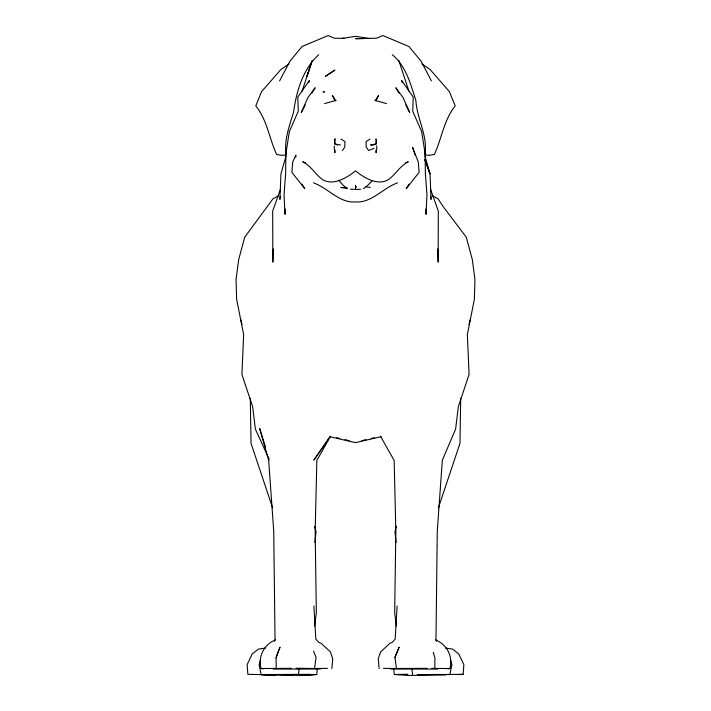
<?xml version="1.0" encoding="UTF-8"?>
<svg xmlns="http://www.w3.org/2000/svg" width="711" height="711" viewBox="0 0 711 711"><rect width="100%" height="100%" fill="white"/><g stroke="black" fill="none" stroke-linecap="round" stroke-linejoin="round"><path stroke-width="1.07" d="M431.799 668.367L434.803 668.447L434.936 657.915L433.221 652.307M460.701 398.258L459.973 443.335L438.394 507.867M295.829 157.184L295.883 155.069L292.736 161.93L291.892 172.329L304.797 188.753L302.033 184.131M285.155 208.972L284.96 214.375L284.045 194.77L285.644 173.226L285.849 154.003L289.35 131.588L298.273 111.245L297.785 97.105L309.321 80.503L308.778 82.583M273.353 248.886L272.846 262.163L272.686 211.069L280.516 189.126M397.111 606.012L395.183 639.082L392.268 642.309L389.779 643.375L380.554 651.987L378.261 658.848L379.132 668.5M376.199 149.772L376.012 152.661L376.928 147.239L376.448 145.924M458.195 674.615L463.137 674.321L463.856 664.563L458.782 654.013L452.72 649.143L445.495 648.032M447.788 668.811L449.885 668.527C453.28 656.813 446.979 644.637 435.967 640.078L437.274 531.081L442.34 460.186L455.6 429.177L458.346 406.656L469.082 374.475L467.358 334.632L474.361 299.322L474.948 279.263L472.255 259.293L466.256 237.172L442.775 206.092L438.074 198.858L432.261 195.694M331.868 668.5L332.739 658.848L330.446 651.987L321.221 643.375L318.732 642.309L315.817 639.082L313.889 606.012M265.505 648.032L258.28 649.143L252.218 654.013L247.144 664.563L247.863 674.321L302.984 675.45L316.759 674.499L317.266 669.149M314.893 542.502L316.031 531.57L314.546 526.256M299.127 668.464L298.451 674.508L261.141 674.57L259.115 664.794L260.59 659.799M302.113 91.15L312.2 60.391M314.626 626.115L316.342 612.971L315.169 531.295L316.839 460.47L330.544 436.19L313.844 460.159L329.993 436.732L355.5 442.651L381.007 436.732L380.456 436.19L394.161 460.47L395.831 531.295L394.658 612.971L396.374 626.115M296.007 668.224L314.573 668.5L316.04 657.399L313.524 651.08M280.445 196.289L279.912 199.391L280.952 173.902L286 156.127M468.976 324.429L470.362 319.123M396.454 526.256L394.969 531.57L396.107 542.502M291.581 668.322L276.197 668.447L276.064 657.915L277.779 652.307M311.685 61.919L306.903 76.584L310.974 64.194M334.552 145.924L334.072 147.239L334.988 152.661L334.801 149.772M276.064 657.915L280.036 647.17L278.143 651.836M394.961 657.399L399.093 647.25L394.961 657.399L396.427 668.5L427.107 668.349M375.888 100.838L378.572 95.425L375.666 99.949M279.592 80.947L290.026 61.013L302.077 46.491L328.144 35.55L334.348 38.207L344.017 38.376L342.284 38.412L355.5 36.332L368.716 38.412L355.5 38.687L376.652 38.207L382.856 35.55L408.923 46.491L420.974 61.013L431.408 80.947M305.241 104.979L301.295 112.471L307.916 97.629L315.151 87.729L311.951 93.097M274.428 641.322L275.495 639.5M355.5 188.211L356.46 186.611M408.967 184.131L406.203 188.753L419.108 172.329L418.264 161.93L412.513 147.239L415.117 155.069M342.4 150.519L344.808 147.097L344.897 141.551L340.969 139.054M371.871 181.083L367.845 185.304L363.534 188.566M318.715 54.72C302.815 69.234 296.354 91.488 293.572 112.222C289.386 125.971 283.876 140.227 286.142 154.82L281.938 155.354L276.632 154.465C269.167 138.423 267.292 120.168 255.782 105.895L261.577 91.648L280.898 69.509L289.03 63.972M370.031 139.054L366.103 141.551L366.192 147.097L368.6 150.519L374.093 148.306M397.529 182.86C382.847 187.944 371.96 203.115 355.5 201.942C339.04 203.115 328.153 187.944 313.471 182.86M278.739 195.694L272.926 198.858L244.744 237.172L238.745 259.293L236.052 279.263L236.639 299.322L243.642 334.632L241.918 374.475L252.654 406.656L255.4 429.177L269.247 459.475M405.528 162.775L408.31 161.806C399.902 165.85 395.636 174.666 387.957 179.936C377.052 185.82 363.97 177.697 355.5 170.889C347.03 177.697 333.948 185.82 323.043 179.936C315.364 174.666 311.098 165.85 302.69 161.806L305.472 162.775M324.527 103.61L336.214 100.331M361.775 440.669L365.961 439.682M371.195 438.456L374.333 437.718M355.5 189.49L360.575 189.242M261.141 674.57L275.592 675.086L261.141 674.57L310.787 674.339M302.984 675.45L316.759 674.499M314.573 668.5L327.54 668.367M265.47 447.006L259.595 428.342L268.66 460.186L273.726 531.081L275.033 640.078C264.021 644.637 257.72 656.813 261.115 668.527L276.197 668.447M463.137 674.321L417.268 674.73M320.403 669.024L273.228 669.078M445.753 674.899L408.016 675.45L395.085 674.552M434.803 668.447L449.885 668.527M383.46 668.367L396.427 668.5M437.772 669.078L390.597 669.024M407.785 674.25L394.241 674.499L393.734 669.149M398.409 668.536L402.995 668.491M433.612 674.437L449.859 674.57L451.885 664.794L450.41 659.799M350.425 189.242L354.611 189.286M271.593 674.526L293.732 674.73L280.232 674.579M347.119 187.953L340.827 187.5L346.07 187.926M340.453 144.991L335.432 144.137L337.654 145.035M261.115 668.527L263.212 668.811M365.978 186.789L370.173 187.5M374.786 100.331L386.473 103.61M336.667 437.718L339.805 438.456M345.039 439.682L349.225 440.669M421.97 63.972L430.102 69.509L449.423 91.648L455.218 105.895C443.708 120.168 441.833 138.423 434.368 154.465L429.062 155.354L424.858 154.82C428.173 136.023 416.895 118.977 415.891 100.544C410.638 84.209 406.088 66.159 392.285 54.72M347.466 188.566L343.155 185.304L338.765 180.167M335.334 99.949L332.428 95.425L335.112 100.838M399.049 93.097L395.849 87.729L403.084 97.629L409.705 112.471L405.759 104.979M435.505 639.5L436.581 641.322M424.725 159.442L430.048 173.902L431.088 199.391L430.555 196.289M430.484 189.126L438.314 211.069L438.154 262.163L437.647 248.886M424.902 159.344L430.048 173.902L425 156.127M272.624 507.894L251.027 443.335L250.299 398.258M398.8 60.391L408.887 91.15M402.222 82.583L401.679 80.503L413.215 97.105L412.727 111.245L421.65 131.588L425.151 154.003L425.356 173.226L426.955 194.77L426.04 214.375L425.845 208.972M240.638 319.123L242.024 324.429M411.873 668.464L412.549 674.508M355.5 185.242L355.5 188.113M335.014 138.956L334.845 144.111L334.481 140.636L335.014 138.956M376.519 140.636L376.155 144.111L375.986 138.956L376.519 140.636M329.993 73.269L325.354 76.406L334.934 70.078L329.993 73.269M375.568 144.137L373.346 145.035L370.547 144.991L375.568 144.137M323.238 91.897L324.332 91.879L323.238 91.897"/></g></svg>
